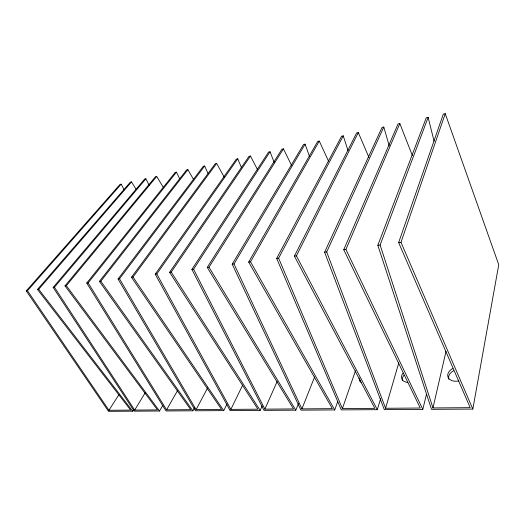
<?xml version="1.0" encoding="UTF-8"?>
<svg xmlns="http://www.w3.org/2000/svg" width="525" height="525" viewBox="0 0 525 525"><rect width="100%" height="100%" fill="white"/><g stroke="black" fill="none" stroke-linecap="round" stroke-linejoin="round"><path stroke-width="0.79" d="M472.828 409.08L498.75 264.712L445.252 113.669L443.33 114.089L398.639 242.616L470.197 407.663L432.974 407.932L380.12 245.018L428.131 117.397L426.254 117.803L377.842 245.313L431.517 409.336L472.828 409.08L400.988 242.314L445.252 113.669M432.974 407.932L446.027 351.343M389.261 145.937L383.795 127.043L382.036 127.424L324.601 252.217L384.293 409.625L422.802 409.388L426.484 394.249M412.381 155.564L399.827 123.552L398.029 123.946L343.757 249.729L420.256 408.023L385.567 408.273L398.79 362.814M348.055 150.636L343.245 135.857L341.591 136.218L276.668 258.425L341.283 409.894L377.317 409.671L380.618 398.692M368.917 157.395L358.319 132.582L356.626 132.95L294.407 256.128L374.857 408.345L342.398 408.581L355.477 370.762M309.527 156.47L305.091 144.158L303.529 144.5L232.201 264.193L300.95 410.143L334.74 409.933L337.759 401.435M328.525 161.136L319.279 141.074L317.691 141.422L248.673 262.06L332.358 408.653L301.921 408.87L314.613 376.917M274.227 162.461L270.034 151.784L268.557 152.106L191.894 269.417L264.022 410.366L295.824 410.169L298.587 403.351M422.802 409.388L345.916 249.447L399.827 123.552M291.762 165.795L283.441 148.87L281.938 149.198L207.25 267.428L293.514 408.929L264.869 409.139L277.141 381.511M241.572 167.849L237.746 158.806L236.348 159.114L155.216 274.175L230.121 410.576L260.157 410.392L262.165 405.93M385.567 408.273L326.701 251.941L383.795 127.043M257.644 169.844L250.451 156.043L249.027 156.352L169.601 272.311L257.913 409.185L230.862 409.382L242.662 385.173M208.018 173.447L204.645 166.012L203.326 166.294L118.046 278.992L195.457 410.793L223.742 410.616L227.023 404.007M377.317 409.671L296.408 255.872L358.319 132.582M342.398 408.581L278.618 258.175L343.245 135.857M224.142 177.004L216.648 163.4L215.302 163.688L131.48 277.252L221.563 409.447L196.094 409.631L207.644 387.903M179.655 178.769L176.459 172.141L175.206 172.41L86.75 283.047L166.038 410.97L192.878 410.806L194.421 407.918M248.673 262.06L250.53 261.817L319.279 141.074M86.75 283.047L88.141 282.87L166.589 409.841L177.542 390.593M149.238 185.345L145.891 178.789L144.703 179.045L53.15 287.405L134.21 411.167L159.528 411.016L162.796 405.339M232.201 264.193L234.012 263.957L305.091 144.158M53.15 287.405L54.449 287.234L134.676 410.071L145.333 392.575M124.254 189.919L121.177 184.163L120.035 184.413L26.25 290.889L108.544 411.331L132.667 411.18L133.521 409.782M207.25 267.428L208.983 267.205L283.441 148.87M26.25 290.889L27.484 290.732L108.938 410.255L119.129 394.387M191.894 269.417L193.581 269.2L270.034 151.784M169.601 272.311L171.222 272.094L250.451 156.043M155.216 274.175L156.798 273.965L237.746 158.806M131.48 277.252L132.989 277.056L216.648 163.4M118.046 278.992L119.523 278.801L204.645 166.012M166.589 409.841L190.759 409.671L99.402 281.407L100.826 281.223L187.891 169.654L193.613 179.576M99.402 281.407L186.605 169.929L187.891 169.654M88.141 282.87L176.459 172.141M134.676 410.071L157.467 409.907L64.995 285.869L66.327 285.698L156.699 176.439L163.478 187.635M64.995 285.869L155.492 176.702L156.699 176.439M54.449 287.234L145.891 178.789M108.938 410.255L130.659 410.097L37.465 289.439L38.725 289.275L131.506 181.919L136.277 189.518M37.465 289.439L130.344 182.168L131.506 181.919M27.484 290.732L121.177 184.163M276.668 258.425L278.618 258.175M294.407 256.128L296.408 255.872M324.601 252.217L326.701 251.941M343.757 249.729L345.916 249.447M377.842 245.313L380.12 245.018M398.639 242.616L400.988 242.314M38.725 289.275L132.667 411.18M66.327 285.698L159.528 411.016M100.826 281.223L192.878 410.806M132.989 277.056L223.742 410.616M171.222 272.094L260.157 410.392M208.983 267.205L295.824 410.169M119.523 278.801L196.094 409.631M250.53 261.817L334.74 409.933M156.798 273.965L230.862 409.382M193.581 269.2L264.869 409.139M234.012 263.957L301.921 408.87M428.131 117.397L434.096 141.251M360.275 381.741A9.371 6.267 -22.8 0 1 360.242 380.048M361.134 382.344A9.391 6.254 -22.8 0 1 359.271 377.941M402.524 380.579A9.745 6.635 -19.1 0 1 403.942 375.237M407.859 382.449A9.765 6.622 -19.2 0 1 403.036 373.058M448.809 379.306A10.205 7.002 -15 0 1 453.6 370.735M458.916 380.901A10.231 6.989 -15.1 0 1 448.186 377.534A10.231 6.989 -15.1 0 1 452.786 368.478"/></g></svg>
